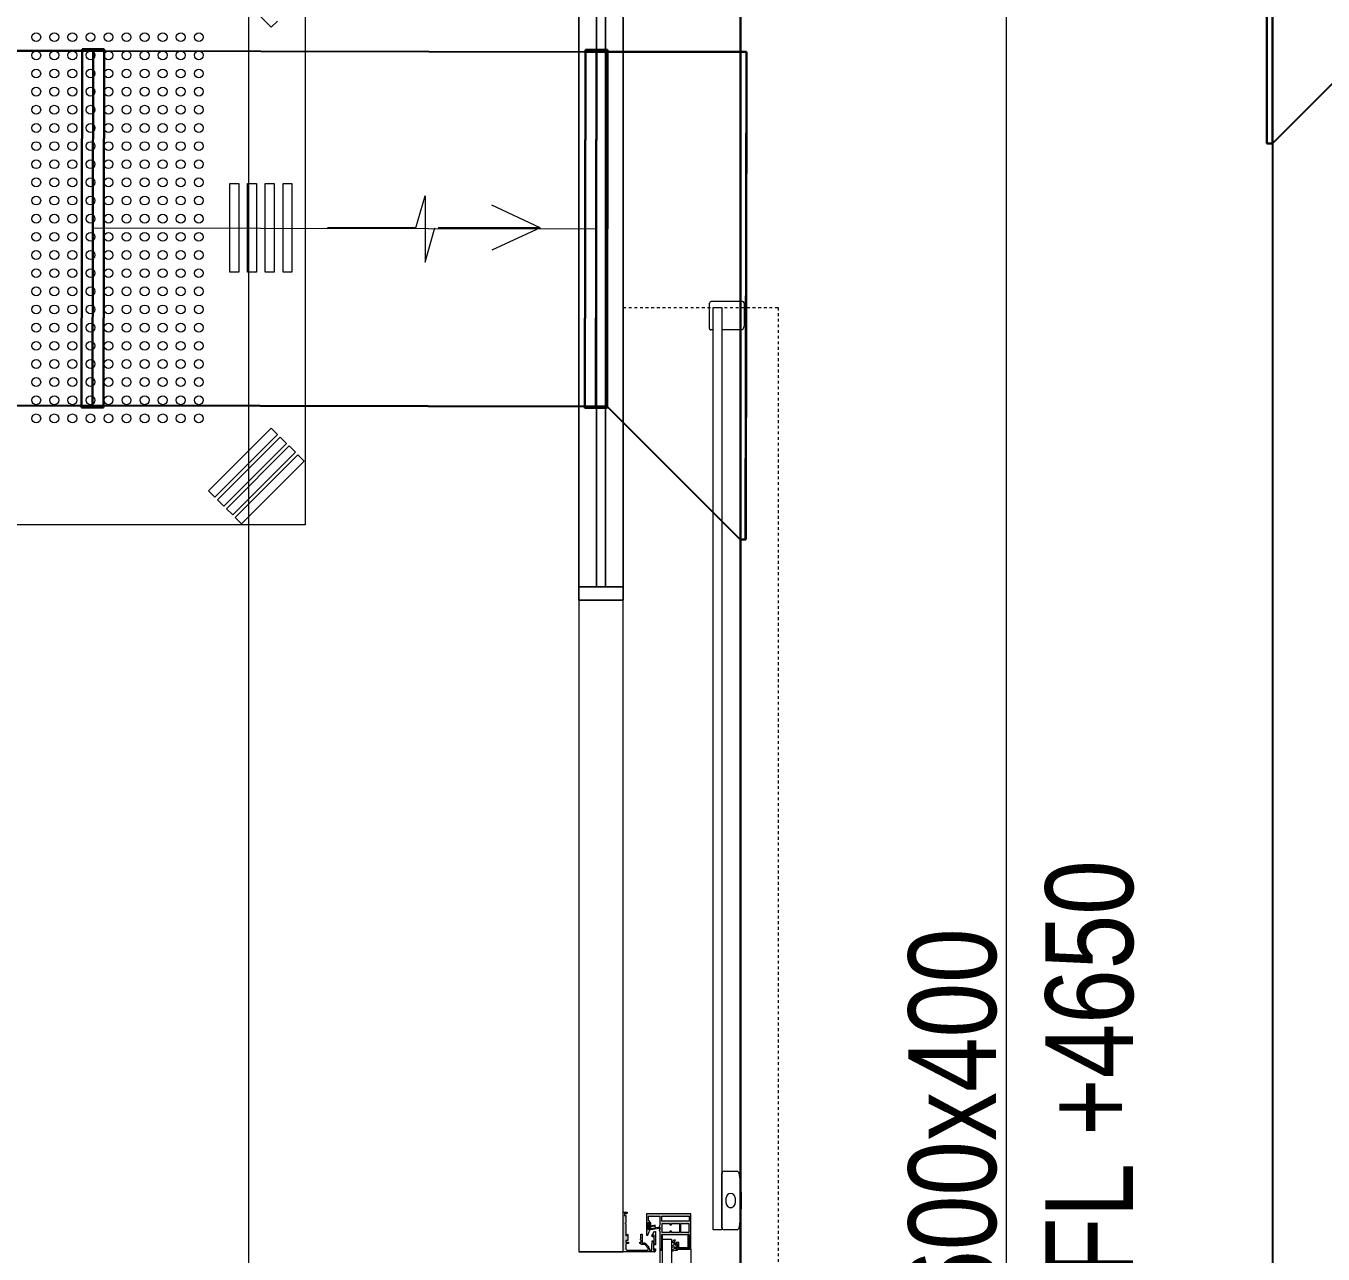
# Model space of a CAD drawing. Header units: millimetres. Extents: x -21807 to 22087, y 36760 to 60640.
# Drawn here: x -14632 to -13169, y 54389 to 55775 of the extents above; entities that cross this region are included whole.
import ezdxf

# ---------------------------------------------------------------- set-up
doc = ezdxf.new("R2010")
doc.units = ezdxf.units.MM
doc.linetypes.add('Dash', pattern=[6.35, 3.175, -3.175])
for name, color, linetype, lineweight in [('A-ANNO-DIMS', 7, 'Continuous', 9), ('A-ANNO-DIMS-110', 7, 'Continuous', 9), ('A-DETL-GENF', 7, 'Continuous', 5), ('A-GENM', 7, 'Continuous', 5), ('A-WALL', 7, 'Continuous', 9), ('M-HVAC-CDFF', 7, 'Continuous', 5), ('M-HVAC-DUCT', 7, 'Continuous', 25), ('M-HVAC-DUCT-CNTR', 7, 'Continuous', 5), ('M-HVAC-DUCT-IDEN', 7, 'Continuous', 9)]:
    doc.layers.add(name, color=color, linetype=linetype, lineweight=lineweight)
for name, color, linetype, lineweight, true_color in [('A-DOOR', 5, 'Continuous', 9, 0x0000ff), ('A-DOOR-HDLN', 5, 'Dash', 9, 0x0000ff), ('A-GLAZ', 7, 'Continuous', 9, 0x00007f)]:
    doc.layers.add(name, color=color, linetype=linetype, lineweight=lineweight, true_color=true_color)
doc.styles.add('Arial_2', font='arial.ttf', dxfattribs={"width": 0.8, "height": 99})
doc.styles.add('Arial_3', font='arial.ttf', dxfattribs={"width": 0.8, "height": 165})
doc.dimstyles.new('AK_DIM_2_0_Arial_đỏ', dxfattribs={"dimscale": 304.8, "dimtxt": 168.342801, "dimasz": 0.180446, "dimexe": 0.180446, "dimexo": 0.180446, "dimgap": 0.036089, "dimtad": 1, "dimdec": 0, "dimzin": 0, "dimdsep": 46, "dimtxsty": 'Arial_3', "dimblk1": 'OBLIQUE', "dimblk2": 'OBLIQUE', "dimsah": 1, "dimcen": 0.09, "dimadec": 0, "dimazin": 0, "dimtfac": 1, "dimtdec": 4, "dimtix": 1, "dimtmove": 0, "dimatfit": 3, "dimfxl": 1, "dimtvp": 1, "dimtolj": 1, "dimtzin": 0, "dimarcsym": 2})

# ---------------------------------------------------------------- blocks, each defined once
blk = doc.blocks.new('Automatic-Door_Single_Gilgen_SL-PSXP_Without-Side-Panel_On-Wall - Automatic-Door_Single_Gilgen_SL-PSXP_Without-Side-Panel_On-Wall-1196497-MẶT BẰNG HỆ THỐNG GIÓ CẤP AHU')
at = {"layer": 'A-DETL-GENF', "lineweight": 9, "true_color": 0xe2e2e2}
h = blk.add_hatch(color=254, dxfattribs=at)
h.paths.add_polyline_path([(-503, 66.5), (-503, 68.5), (-519.5, 68.5), (-522, 77.8), (-522.9, 66.5)])
h.paths.add_polyline_path([(-540.5, 66.5), (-530.1, 66.5), (-532, 69), (-532, 77.8), (-534.5, 68.5), (-540.5, 68.5)])
h.paths.add_polyline_path([(-543, 51.5), (-535.8, 51.5), (-534.5, 53.5), (-540.5, 53.5), (-540.5, 66.5)])
h.paths.add_polyline_path([(-522, 90.2), (-532, 90.2), (-532, 88.4), (-522, 88.4)])
h.paths.add_polyline_path([(-503, 101.5), (-543, 101.5), (-543, 51.5), (-540.5, 68.5), (-540.5, 99.5), (-522, 98.4), (-522, 90.2), (-519.5, 99.5), (-503, 99.5)])
h.paths.add_polyline_path([(-519, 52.8), (-525.2, 52.9), (-533, 52.9), (-535.8, 51.5), (-519, 51.5)])
h.paths.add_polyline_path([(-519.5, 68.5), (-519.8, 98.4), (-522, 88.4), (-522, 79.6)])
h.paths.add_polyline_path([(-522, 69), (-532, 69), (-528, 66.5), (-525, 66.5)])
h.paths.add_polyline_path([(-532, 90.2), (-532, 99), (-534.2, 98.4)])
h.paths.add_polyline_path([(-532, 79.6), (-532, 88.4), (-534.5, 98.4), (-534.5, 68.5)])
h = blk.add_hatch(color=254, dxfattribs=at)
h.paths.add_polyline_path([(-504.6, 87.9), (-510.7, 87.9), (-509.1, 86.3), (-504.6, 86.3)])
h.paths.add_polyline_path([(-503, 98.4), (-503, 99.5), (-519.5, 98.4), (-519.5, 97.9), (-504.6, 97.9), (-504.6, 87.9), (-503, 84.7)])
h = blk.add_hatch(color=254, dxfattribs=at)
h.paths.add_polyline_path([(-541, 26.5), (-532.6, 27.8), (-541, 28)])
h.paths.add_polyline_path([(-500, 25), (-513, 28), (-513, 30.3), (-518.5, 29.7), (-518.5, 28), (-541, 26.5), (-545, 25)])
h.paths.add_polyline_path([(-500, 25), (-504, 28), (-509.5, 28)])
h.paths.add_polyline_path([(-500, 60), (-502, 53.3), (-502, 30), (-500, 25)])
h.paths.add_polyline_path([(-502, 57.3), (-502, 59.3), (-509.5, 59.3), (-508.2, 57.3)])
h.paths.add_polyline_path([(-504.5, 53), (-505.8, 53.8), (-509, 50.6), (-508.2, 49.3)])
h.paths.add_polyline_path([(-508, 61.5), (-523, 61.5), (-518.5, 60.1), (-511, 60.1)])
h.paths.add_polyline_path([(-510, 46.4), (-520, 46.4), (-515.3, 45)])
at = {"layer": 'A-DETL-GENF', "color": 253, "lineweight": 9, "true_color": 0xaaaaaa}
for p, q in [((-1570.2, 161.5), (-1543.9, 161.5)), ((-1572, 159.7), (-1572, 124.4)), ((-1540, 157.6), (-1540, 136.5)), ((-591, 138.8), (-591, 153.8)), ((-560.9, 151.4), (-555.1, 151.4)), ((-525, 153.8), (-525, 138.8)), ((-1565, 126.5), (-1565, 136.5)), ((-1565, 136.5), (-1540, 136.5)), ((-527.3, 136.5), (-588.7, 136.5)), ((-555.1, 141.2), (-560.9, 141.2)), ((-1541.3, 122.5), (-1570.1, 122.5)), ((-1540, 126.5), (-1565, 126.5)), ((-1540, 126.5), (-1540, 123.8)), ((-503, 101.5), (-543, 101.5)), ((-543, 101.5), (-543, 51.5)), ((-540.5, 68.5), (-540.5, 99.5)), ((-540.5, 99.5), (-534.5, 99.5)), ((-534.5, 99.5), (-534.5, 68.5)), ((-532, 90.2), (-532, 99)), ((-532, 99), (-522, 99)), ((-522, 90.2), (-532, 90.2)), ((-532, 88.4), (-522, 88.4)), ((-532, 79.6), (-532, 88.4)), ((-522, 99), (-522, 90.2)), ((-522, 88.4), (-522, 79.6)), ((-503, 99.5), (-519.5, 99.5)), ((-519.5, 99.5), (-519.5, 97.9)), ((-519.5, 68.5), (-519.5, 99.5)), ((-519.5, 99.5), (-503, 99.5)), ((-519.5, 97.9), (-504.6, 97.9)), ((-504.6, 87.9), (-510.7, 87.9)), ((-510.7, 87.9), (-510.7, 84.7)), ((-504.6, 97.9), (-504.6, 87.9)), ((-503, 99.5), (-503, 101.5)), ((-503, 84.7), (-503, 99.5)), ((-530.5, 79.6), (-532, 79.6)), ((-532, 69), (-532, 77.8)), ((-532, 77.8), (-530.5, 77.8)), ((-530.5, 77.8), (-530.5, 79.6)), ((-522, 79.6), (-523.5, 79.6)), ((-523.5, 79.6), (-523.5, 77.8)), ((-523.5, 77.8), (-522, 77.8)), ((-522, 77.8), (-522, 69)), ((-513.4, 83.5), (-513.4, 82.2)), ((-511.9, 79.5), (-510.9, 79.5)), ((-510.9, 79.5), (-510.9, 82.3)), ((-510.9, 82.3), (-507.6, 82.3)), ((-510.7, 84.7), (-509.1, 84.7)), ((-509.1, 84.7), (-509.1, 86.3)), ((-509.1, 86.3), (-504.6, 86.3)), ((-507.6, 82.3), (-506.3, 79.5)), ((-506.3, 79.5), (-504.8, 79.5)), ((-504.8, 79.5), (-506.2, 82.6)), ((-506.2, 82.6), (-503.4, 82.6)), ((-504.6, 86.3), (-504.6, 84.7)), ((-504.6, 84.7), (-503, 84.7)), ((-503.4, 82.6), (-502.1, 79.5)), ((-503, 86.7), (-503, 84.7)), ((-502.1, 79.5), (-500.4, 79.5)), ((-534.5, 68.5), (-540.5, 68.5)), ((-540.5, 53.5), (-540.5, 66.5)), ((-540.5, 66.5), (-530.1, 66.5)), ((-522, 69), (-532, 69)), ((-530.1, 66.5), (-528.8, 65.7)), ((-527, 61.6), (-530, 61.1)), ((-530, 61.1), (-529.1, 56.1)), ((-529.3, 60.6), (-526.9, 61)), ((-528.5, 56.1), (-529.3, 60.6)), ((-528.8, 65.7), (-528, 65.7)), ((-528, 65.7), (-528, 66.5)), ((-528, 66.5), (-525, 66.5)), ((-526.9, 65.5), (-527.7, 65.4)), ((-527.7, 65.4), (-527, 61.6)), ((-525.3, 56.2), (-526.9, 65.5)), ((-526.9, 61), (-526.1, 56.1)), ((-525, 66.5), (-525, 65.7)), ((-525, 65.7), (-524.2, 65.7)), ((-524.2, 65.7), (-522.9, 66.5)), ((-523, 61.5), (-508, 61.5)), ((-523, 60.2), (-523, 61.5)), ((-519, 57.9), (-523, 60.2)), ((-522.9, 66.5), (-503, 66.5)), ((-503, 68.5), (-519.5, 68.5)), ((-518.5, 60.1), (-518.5, 58.9)), ((-511, 60.1), (-518.5, 60.1)), ((-518.5, 58.9), (-517, 58.9)), ((-501.8, 69.5), (-518.3, 69.5)), ((-518.3, 69.5), (-518.3, 68.5)), ((-518.3, 68.5), (-503, 68.5)), ((-517, 58.9), (-517, 57.9)), ((-512.5, 58.9), (-511, 58.9)), ((-512.5, 57.9), (-512.5, 58.9)), ((-511, 58.9), (-511, 60.1)), ((-509.5, 60.5), (-509.5, 59.3)), ((-508, 60.5), (-509.5, 60.5)), ((-509.5, 59.3), (-502, 59.3)), ((-508, 61.5), (-508, 60.5)), ((-503.5, 61.5), (-501.5, 61.5)), ((-503.5, 60.5), (-503.5, 61.5)), ((-502, 60.5), (-503.5, 60.5)), ((-503, 68.5), (-503, 66.9)), ((-503, 66.5), (-503, 68.5)), ((-503, 66.9), (-502, 66.9)), ((-502, 66.9), (-501.8, 69.5)), ((-502, 59.3), (-502, 60.5)), ((-500, 60), (-500, 25)), ((-543, 51.5), (-535.8, 51.5)), ((-534.5, 53.5), (-540.5, 53.5)), ((-535.8, 51.5), (-519, 51.5)), ((-531.6, 55.1), (-534.5, 55.1)), ((-534.5, 55.1), (-534.5, 53.5)), ((-533, 52.9), (-533, 54.1)), ((-533, 54.1), (-531.6, 54.1)), ((-525.2, 52.9), (-533, 52.9)), ((-530, 56.1), (-532.9, 56.1)), ((-532.9, 56.1), (-532.9, 55.1)), ((-532.9, 55.1), (-531.2, 55.1)), ((-531.2, 54.1), (-532.6, 54.1)), ((-532.6, 54.1), (-532.6, 53.1)), ((-532.6, 53.1), (-525.6, 53.1)), ((-531.6, 54.1), (-531.6, 55.1)), ((-531.2, 55.1), (-531.2, 54.1)), ((-530.4, 54.1), (-530.4, 55.1)), ((-530.4, 55.1), (-527.8, 55.1)), ((-527.8, 54.1), (-530.4, 54.1)), ((-526.1, 56.1), (-528.5, 56.1)), ((-527.8, 55.1), (-527.8, 54.1)), ((-527, 54.1), (-527, 55.1)), ((-527, 55.1), (-526.1, 55.1)), ((-525.6, 54.1), (-527, 54.1)), ((-525, 55.1), (-526.7, 55.1)), ((-526.7, 55.1), (-526.7, 54.1)), ((-526.7, 54.1), (-525.2, 54.1)), ((-525.6, 53.1), (-525.6, 54.1)), ((-525.2, 54.1), (-525.2, 52.9)), ((-519, 52.8), (-525, 55.1)), ((-520, 46.4), (-510, 46.4)), ((-520, 45), (-520, 46.4)), ((-515.3, 45), (-520, 45)), ((-517, 57.9), (-519, 57.9)), ((-519, 51.5), (-519, 52.8)), ((-514.5, 44.7), (-515.3, 45)), ((-513.5, 44.7), (-514.5, 44.7)), ((-512.8, 45.2), (-513.5, 44.7)), ((-511, 45.2), (-512.8, 45.2)), ((-509.3, 57.9), (-512.5, 57.9)), ((-511, 43.8), (-511, 45.2)), ((-510, 46.4), (-510, 48.1)), ((-509.5, 45.2), (-509.5, 43.8)), ((-508.5, 45.2), (-509.5, 45.2)), ((-508.2, 57.3), (-509.3, 57.9)), ((-509, 50.6), (-505.8, 53.8)), ((-508.5, 48.6), (-508.5, 45.2)), ((-502, 57.3), (-508.2, 57.3)), ((-504.5, 53), (-508.2, 49.3)), ((-502, 53.3), (-503.8, 53.3)), ((-503.3, 54.8), (-502, 54.8)), ((-502, 54.8), (-502, 57.3)), ((-502, 30), (-502, 53.3)), ((-545, 29.5), (-543.6, 29.5)), ((-545, 25), (-545, 29.5)), ((-543.6, 29.5), (-542.7, 28)), ((-520.1, 29.7), (-519.5, 30.3)), ((-518.5, 29.7), (-520.1, 29.7)), ((-519.5, 30.3), (-513, 30.3)), ((-518.5, 28), (-518.5, 29.7)), ((-513, 30.3), (-513, 28)), ((-509.5, 43.8), (-511, 43.8)), ((-511, 31.2), (-509.5, 31.2)), ((-511, 28), (-511, 31.2)), ((-509.5, 31.2), (-509.5, 28)), ((-500, 25), (-545, 25)), ((-543.8, 28), (-543.8, 26.5)), ((-542.7, 28), (-543.8, 28)), ((-543.8, 26.5), (-541, 26.5)), ((-541, 28), (-532.6, 28)), ((-541, 26.5), (-541, 28)), ((-531.4, 28), (-518.5, 28)), ((-513, 28), (-511, 28)), ((-509.5, 28), (-504, 28))]:
    blk.add_line(p, q, dxfattribs=at)
for centre, radius, start, end in [((-1570.2, 159.7), 1.78, 90, 180), ((-1543.9, 157.6), 3.92, 0, 90), ((-587.3, 152.3), 3.96, 111.5692, 158.4308), ((-558, -30.7), 189.2, 80.6405, 99.3595), ((-560.9, 146.3), 5.1, 90, 270), ((-555.1, 146.3), 5.1, 270, 90), ((-528.7, 152.3), 3.96, 21.5692, 68.4308), ((-588.7, 138.8), 2.26, 180, 270), ((-527.3, 138.8), 2.26, 270, 360), ((-1570.1, 124.4), 1.93, 180, 270), ((-1541.3, 123.8), 1.33, 270, 0), ((-511.2, 88.8), 5.7, 246.5933, 327.974), ((-514.5, 79.8), 2.6, 353.5555, 66.4445), ((-504.4, 86.1), 1.99, 191.6146, 314.3914), ((-504.2, 84.4), 2.66, 3.0086, 62.3926), ((-486.8, 85.3), 14.8, 183.0086, 202.9914), ((-501.5, 60), 1.5, 0, 90.037), ((-529.6, 56.1), 0.462, 175.1879, 9.8931), ((-526.1, 56), 0.9, 270, 9.8931), ((-506.5, 48.1), 3.5, 135, 180), ((-507.5, 48.6), 1, 135, 180), ((-503.3, 51.3), 3.5, 90, 135), ((-503.8, 52.3), 1, 90, 135), ((-504, 30), 2, 270, 0), ((-532, 28), 0.583, 180, 360)]:
    blk.add_arc(centre, radius, start, end, dxfattribs=at)
at = {"layer": 'A-DOOR-HDLN', "color": 161, "lineweight": 13, "true_color": 0xaaaaff}
for p, q in [((-1565, 200), (535, 200)), ((-1565, 25), (-1565, 200))]:
    blk.add_line(p, q, dxfattribs=at)
at = {"layer": 'A-GENM', "color": 253, "lineweight": 9, "true_color": 0xaaaaaa}
for p, q in [((-1565, 136.5), (-525, 136.5)), ((-1565, 126.5), (-1565, 136.5)), ((-525, 136.5), (-525, 126.5)), ((-525, 126.5), (-1565, 126.5)), ((-503, 101.5), (446, 101.5)), ((-514.5, 79.5), (458.5, 79.5)), ((-514.5, 69.5), (-514.5, 79.5)), ((458.5, 69.5), (-514.5, 69.5)), ((-503, 66.5), (446, 66.5))]:
    blk.add_line(p, q, dxfattribs=at)
blk = doc.blocks.new('AK_OViewTuongPanel - 2000x1200-V15-MẶT BẰNG HỆ THỐNG GIÓ CẤP AHU')
at = {"layer": 'A-GLAZ', "true_color": 0xaaaaaa}
h = blk.add_hatch(dxfattribs=at)
h.set_pattern_fill('FP_9', color=253, style=0, pattern_type=2)
h.set_pattern_definition([(307.5, (-56141.94, -15783.59), (107.6708, 3.52028), [7.376, -77.561, 7.376, -87.62, -90.805]), (307.5, (-56141.94, -15783.59), (107.6708, 3.52028), [-179.934, 7.376, -83.429]), (277.5, (-56141.94, -15783.59), (157.70153, -98.89488), [7.376, -38.445, 7.376, -69.179, -29.337]), (277.5, (-56141.94, -15783.59), (157.70153, -98.89488), [-122.377, 7.376, -21.961]), (237.5, (-56141.94, -15714.86), (0.31631, -174.01878), [7.376, -20.564, 7.376, -93.208, -131.318]), (237.5, (-56141.94, -15714.86), (0.31631, -174.01878), [-128.524, 7.376, -123.942]), (227.5, (-56141.94, -15714.86), (49.0445, -167.9829), [7.376, -6.594, 7.376, -58.562, -75.438]), (227.5, (-56141.94, -15714.86), (49.0445, -167.9829), [-79.908, 7.376, -68.062])])
h.paths.add_polyline_path([(-1015, 25), (-1015, -25), (-1000, -25), (-1000, 25)])
h.paths.add_polyline_path([(1000, -25), (1015, -25), (1015, 25), (1000, 25)])
at = {"layer": 'A-GLAZ', "color": 9, "lineweight": 13, "true_color": 0xaaaad4}
for p, q in [((-1015, 25), (-1015, -25)), ((-1000, 25), (-1015, 25)), ((-1015, -25), (-1015, 25)), ((-1015, 25), (1015, 25)), ((-1000, -25), (-1000, 25)), ((1000, 25), (-1000, 25)), ((-1000, 25), (-1000, -25)), ((1000, 5), (-1000, 5)), ((-1000, 5), (-1000, -5)), ((-1000, -5), (-1000, 5)), ((-1000, 5), (1000, 5)), ((-1000, -5), (1000, -5)), ((1000, -5), (-1000, -5)), ((-1015, -25), (-1000, -25)), ((1015, -25), (-1015, -25)), ((-1000, -25), (1000, -25))]:
    blk.add_line(p, q, dxfattribs=at)
blk = doc.blocks.new('AK-SGS-M3-A_rvt-1-MẶT BẰNG HỆ THỐNG GIÓ CẤP AHU')
at = {"layer": 'A-WALL', "color": 253, "lineweight": 13, "true_color": 0xaaaaaa}
for p, q in [((-14008.6, 58116.9), (-14008.6, 54391.9)), ((-13958.6, 54391.9), (-13958.6, 58116.9)), ((-14008.6, 55126.9), (-14008.6, 57156.9)), ((-13958.6, 57156.9), (-13958.6, 55126.9)), ((-14008.6, 55126.9), (-14008.6, 54391.9)), ((-13958.6, 55126.9), (-14008.6, 55126.9)), ((-13958.6, 55126.9), (-14008.6, 55126.9)), ((-13958.6, 54391.9), (-13958.6, 55126.9)), ((-14008.6, 54391.9), (-13958.6, 54391.9)), ((-13958.6, 54391.9), (-14008.6, 54391.9))]:
    blk.add_line(p, q, dxfattribs=at)
at = {"layer": 'A-DOOR', "color": 9, "lineweight": 13, "true_color": 0xaaaad4, "rotation": 269.9999999999999}
blk.add_blockref('Automatic-Door_Single_Gilgen_SL-PSXP_Without-Side-Panel_On-Wall - Automatic-Door_Single_Gilgen_SL-PSXP_Without-Side-Panel_On-Wall-1196497-MẶT BẰNG HỆ THỐNG GIÓ CẤP AHU', (-13983.6, 53891.9), dxfattribs=at)
at = {"layer": 'A-GLAZ', "color": 9, "lineweight": 13, "true_color": 0xaaaad4, "rotation": 89.99999999999993}
blk.add_blockref('AK_OViewTuongPanel - 2000x1200-V15-MẶT BẰNG HỆ THỐNG GIÓ CẤP AHU', (-13983.6, 56141.9), dxfattribs=at)
blk = doc.blocks.new('MatNaGioCap_KemHopGio_KemLocHepa - CẤP F5-2174844-MẶT BẰNG HỆ THỐNG GIÓ CẤP AHU')
at = {"layer": 'A-DETL-GENF', "color": 5, "lineweight": 9, "true_color": 0x0000ff}
for p, q in [((-639.5, 335), (639.5, 335)), ((-639.5, -335), (-639.5, 335))]:
    blk.add_line(p, q, dxfattribs=at)
at = {"layer": 'A-DETL-GENF', "color": 5, "true_color": 0x0000ff}
for p, q in [((-638.4, 263.2), (-567.7, 333.9)), ((-560.6, 326.8), (-631.3, 256.1)), ((-628.4, 253.2), (-557.7, 323.9)), ((-567.7, 333.9), (-560.6, 326.8)), ((-557.7, 323.9), (-550.6, 316.8)), ((-550.6, 316.8), (-621.3, 246.1)), ((-618.4, 243.2), (-547.7, 313.9)), ((-547.7, 313.9), (-540.6, 306.8)), ((-540.6, 306.8), (-611.3, 236.1)), ((-608.4, 233.2), (-537.7, 303.9)), ((-530.6, 296.8), (-601.3, 226.1)), ((-537.7, 303.9), (-530.6, 296.8)), ((-631.3, 256.1), (-638.4, 263.2)), ((-621.3, 246.1), (-628.4, 253.2)), ((-611.3, 236.1), (-618.4, 243.2)), ((-601.3, 226.1), (-608.4, 233.2)), ((-624.5, -50), (-624.5, 50)), ((-624.5, 50), (-614.5, 50)), ((-614.5, 50), (-614.5, -50)), ((-604.5, -50), (-604.5, 50)), ((-604.5, 50), (-594.5, 50)), ((-594.5, 50), (-594.5, -50)), ((-584.5, -50), (-584.5, 50)), ((-584.5, 50), (-574.5, 50)), ((-574.5, 50), (-574.5, -50)), ((-564.5, -50), (-564.5, 50)), ((-564.5, 50), (-554.5, 50)), ((-554.5, 50), (-554.5, -50)), ((-614.5, -50), (-624.5, -50)), ((-594.5, -50), (-604.5, -50)), ((-574.5, -50), (-584.5, -50)), ((-554.5, -50), (-564.5, -50)), ((-608.4, -233.2), (-601.3, -226.1)), ((-601.3, -226.1), (-530.6, -296.8))]:
    blk.add_line(p, q, dxfattribs=at)
for centre in [(-519.5, 215), (-499.1, 215), (-478.8, 215), (-458.4, 215), (-438, 215), (-417.6, 215), (-397.3, 215), (-376.9, 215), (-356.5, 215), (-336.1, 215), (-519.5, 194.5), (-499.1, 194.5), (-478.8, 194.5), (-458.4, 194.5), (-438, 194.5), (-417.6, 194.5), (-397.3, 194.5), (-376.9, 194.5), (-356.5, 194.5), (-336.1, 194.5), (-519.5, 174), (-499.1, 174), (-478.8, 174), (-458.4, 174), (-438, 174), (-417.6, 174), (-397.3, 174), (-376.9, 174), (-356.5, 174), (-336.1, 174), (-519.5, 153.6), (-499.1, 153.6), (-478.8, 153.6), (-458.4, 153.6), (-438, 153.6), (-417.6, 153.6), (-397.3, 153.6), (-376.9, 153.6), (-356.5, 153.6), (-336.1, 153.6), (-519.5, 133.1), (-499.1, 133.1), (-478.8, 133.1), (-458.4, 133.1), (-438, 133.1), (-417.6, 133.1), (-397.3, 133.1), (-376.9, 133.1), (-356.5, 133.1), (-336.1, 133.1), (-519.5, 112.6), (-499.1, 112.6), (-478.8, 112.6), (-458.4, 112.6), (-438, 112.6), (-417.6, 112.6), (-397.3, 112.6), (-376.9, 112.6), (-356.5, 112.6), (-336.1, 112.6), (-519.5, 92.1), (-499.1, 92.1), (-478.8, 92.1), (-458.4, 92.1), (-438, 92.1), (-417.6, 92.1), (-397.3, 92.1), (-376.9, 92.1), (-356.5, 92.1), (-336.1, 92.1), (-519.5, 71.7), (-499.1, 71.7), (-478.8, 71.7), (-458.4, 71.7), (-438, 71.7), (-417.6, 71.7), (-397.3, 71.7), (-376.9, 71.7), (-356.5, 71.7), (-336.1, 71.7), (-519.5, 51.2), (-499.1, 51.2), (-478.8, 51.2), (-458.4, 51.2), (-438, 51.2), (-417.6, 51.2), (-397.3, 51.2), (-376.9, 51.2), (-356.5, 51.2), (-336.1, 51.2), (-519.5, 30.7), (-499.1, 30.7), (-478.8, 30.7), (-458.4, 30.7), (-438, 30.7), (-417.6, 30.7), (-397.3, 30.7), (-376.9, 30.7), (-356.5, 30.7), (-336.1, 30.7), (-519.5, 10.2), (-499.1, 10.2), (-478.8, 10.2), (-458.4, 10.2), (-438, 10.2), (-417.6, 10.2), (-397.3, 10.2), (-376.9, 10.2), (-356.5, 10.2), (-336.1, 10.2), (-519.5, -10.2), (-499.1, -10.2), (-478.8, -10.2), (-458.4, -10.2), (-438, -10.2), (-417.6, -10.2), (-397.3, -10.2), (-376.9, -10.2), (-356.5, -10.2), (-336.1, -10.2), (-519.5, -30.7), (-499.1, -30.7), (-478.8, -30.7), (-458.4, -30.7), (-438, -30.7), (-417.6, -30.7), (-397.3, -30.7), (-376.9, -30.7), (-356.5, -30.7), (-336.1, -30.7), (-519.5, -51.2), (-499.1, -51.2), (-478.8, -51.2), (-458.4, -51.2), (-438, -51.2), (-417.6, -51.2), (-397.3, -51.2), (-376.9, -51.2), (-356.5, -51.2), (-336.1, -51.2), (-519.5, -71.7), (-499.1, -71.7), (-478.8, -71.7), (-458.4, -71.7), (-438, -71.7), (-417.6, -71.7), (-397.3, -71.7), (-376.9, -71.7), (-356.5, -71.7), (-336.1, -71.7), (-519.5, -92.1), (-499.1, -92.1), (-478.8, -92.1), (-458.4, -92.1), (-438, -92.1), (-417.6, -92.1), (-397.3, -92.1), (-376.9, -92.1), (-356.5, -92.1), (-336.1, -92.1), (-519.5, -112.6), (-499.1, -112.6), (-478.8, -112.6), (-458.4, -112.6), (-438, -112.6), (-417.6, -112.6), (-397.3, -112.6), (-376.9, -112.6), (-356.5, -112.6), (-336.1, -112.6), (-519.5, -133.1), (-499.1, -133.1), (-478.8, -133.1), (-458.4, -133.1), (-438, -133.1), (-417.6, -133.1), (-397.3, -133.1), (-376.9, -133.1), (-356.5, -133.1), (-336.1, -133.1), (-519.5, -153.6), (-499.1, -153.6), (-478.8, -153.6), (-458.4, -153.6), (-438, -153.6), (-417.6, -153.6), (-397.3, -153.6), (-376.9, -153.6), (-356.5, -153.6), (-336.1, -153.6), (-519.5, -174), (-499.1, -174), (-478.8, -174), (-458.4, -174), (-438, -174), (-417.6, -174), (-397.3, -174), (-376.9, -174), (-356.5, -174), (-336.1, -174), (-519.5, -194.5), (-499.1, -194.5), (-478.8, -194.5), (-458.4, -194.5), (-438, -194.5), (-417.6, -194.5), (-397.3, -194.5), (-376.9, -194.5), (-356.5, -194.5), (-336.1, -194.5), (-519.5, -215), (-499.1, -215), (-478.8, -215), (-458.4, -215), (-438, -215), (-417.6, -215), (-397.3, -215), (-376.9, -215), (-356.5, -215), (-336.1, -215)]:
    blk.add_circle(centre, 5, dxfattribs=at)
at = {"layer": 'A-GENM', "color": 5, "true_color": 0x0000ff}
for p, q in [((-774.9, 38.7), (-785.9, 0)), ((-774.9, -36.1), (-774.9, 38.7)), ((-904.5, 0), (-850.1, 25.4)), ((-904.5, 0), (-850.1, -25.4)), ((-904.5, 0), (-789.5, 0)), ((-764.5, 0), (-774.9, -36.1)), ((-764.5, 0), (-664.5, 0))]:
    blk.add_line(p, q, dxfattribs=at)
blk = doc.blocks.new('ChanRe_ChuNhat_NepC1 - Standard-2174873-MẶT BẰNG HỆ THỐNG GIÓ CẤP AHU')
at = {"layer": 'M-HVAC-DUCT', "color": 5, "true_color": 0x0000ff}
for p, q in [((150.3, 200), (-6.4, 200)), ((-6.4, 200), (150.3, 200)), ((-6.4, 200), (-6.4, -350)), ((-6.4, -350), (-6.4, 200)), ((150.3, 202), (150.3, -202)), ((150.3, -202), (150.3, 202)), ((162.8, 202), (150.3, 202)), ((150.3, 202), (162.8, 202)), ((150.3, 200), (150.3, -200)), ((150.3, -200), (150.3, 200)), ((150.3, 200), (150.3, -200)), ((150.3, -200), (150.3, 200)), ((162.8, 200), (150.3, 200)), ((150.3, 200), (162.8, 200)), ((162.8, 202), (162.8, -202)), ((162.8, -202), (162.8, 202)), ((175.3, 202), (162.8, 202)), ((162.8, 202), (175.3, 202)), ((162.8, 202), (162.8, -202)), ((162.8, -202), (162.8, 202)), ((162.8, 200), (162.8, -200)), ((162.8, -200), (162.8, 200)), ((175.3, 200), (162.8, 200)), ((162.8, 200), (175.3, 200)), ((162.8, 200), (162.8, -200)), ((162.8, -200), (162.8, 200)), ((175.3, 202), (175.3, -202)), ((175.3, -202), (175.3, 202)), ((175.3, 200), (175.3, -200)), ((175.3, -200), (175.3, 200)), ((0, -350), (150.3, -200)), ((0, -350), (150.3, -200)), ((150.3, -200), (162.8, -200)), ((150.3, -200), (162.8, -200)), ((150.3, -202), (162.8, -202)), ((150.3, -202), (162.8, -202)), ((162.8, -200), (175.3, -200)), ((162.8, -200), (175.3, -200)), ((162.8, -202), (175.3, -202)), ((162.8, -202), (175.3, -202)), ((-6.4, -350), (0, -350)), ((0, -350), (-6.4, -350))]:
    blk.add_line(p, q, dxfattribs=at)
blk = doc.blocks.new('Cut_ChuNhat_NepC1 - 1 W-2173896-MẶT BẰNG HỆ THỐNG GIÓ CẤP AHU')
at = {"layer": 'M-HVAC-DUCT', "color": 5, "true_color": 0x0000ff}
for p, q in [((-15158.5, 55749.3), (-15159.2, 55345.3)), ((-15159.2, 55345.3), (-15158.5, 55749.3)), ((-14754.5, 55748.6), (-15158.5, 55749.3)), ((-15158.5, 55749.3), (-14754.5, 55748.6)), ((-15156.5, 55747.2), (-15157.2, 55347.2)), ((-15157.2, 55347.2), (-15156.5, 55747.2)), ((-15156.5, 55747.2), (-14756.5, 55746.6)), ((-15156.5, 55747.2), (-14556.5, 55746.3)), ((-14756.5, 55746.6), (-14757.2, 55346.6)), ((-14556.5, 55746.3), (-14756.5, 55746.6)), ((-14755.2, 55344.6), (-14754.5, 55748.6)), ((-14754.5, 55748.6), (-14755.2, 55344.6)), ((-14569, 55748.3), (-14569.7, 55344.3)), ((-14569.7, 55344.3), (-14569, 55748.3)), ((-14544, 55748.3), (-14569, 55748.3)), ((-14569, 55748.3), (-14544, 55748.3)), ((-14556.5, 55746.3), (-14557.2, 55346.3)), ((-14557.2, 55346.3), (-14556.5, 55746.3)), ((-14544, 55748.3), (-14544.7, 55344.3)), ((-14544.7, 55344.3), (-14544, 55748.3)), ((-15159.2, 55345.3), (-14755.2, 55344.6)), ((-14755.2, 55344.6), (-15159.2, 55345.3)), ((-14757.2, 55346.6), (-15157.2, 55347.2)), ((-15157.2, 55347.2), (-14557.2, 55346.3)), ((-14757.2, 55346.6), (-14557.2, 55346.3)), ((-14569.7, 55344.3), (-14544.7, 55344.3)), ((-14569.7, 55344.3), (-14544.7, 55344.3))]:
    blk.add_line(p, q, dxfattribs=at)
blk = doc.blocks.new('ChanRe_ChuNhat_NepC1 - Standard-2174872-MẶT BẰNG HỆ THỐNG GIÓ CẤP AHU')
at = {"layer": 'M-HVAC-DUCT', "color": 5, "true_color": 0x0000ff}
for p, q in [((0, 350), (-6.096, 350)), ((-6.096, -200), (-6.096, 350)), ((-6.096, 350), (-6.096, -200)), ((-6.096, 350), (0, 350)), ((150, 200), (0, 350)), ((150, 200), (0, 350)), ((150, -202), (150, 202)), ((150, 202), (150, -202)), ((162.5, 202), (150, 202)), ((162.5, 202), (150, 202)), ((150, 200), (150, -200)), ((150, -200), (150, 200)), ((150, -200), (150, 200)), ((150, 200), (150, -200)), ((162.5, 200), (150, 200)), ((162.5, 200), (150, 200)), ((162.5, -202), (162.5, 202)), ((162.5, 202), (162.5, -202)), ((175, 202), (162.5, 202)), ((175, 202), (162.5, 202)), ((162.5, -202), (162.5, 202)), ((162.5, 202), (162.5, -202)), ((162.5, -200), (162.5, 200)), ((162.5, 200), (162.5, -200)), ((175, 200), (162.5, 200)), ((175, 200), (162.5, 200)), ((162.5, -200), (162.5, 200)), ((162.5, 200), (162.5, -200)), ((175, -202), (175, 202)), ((175, 202), (175, -202)), ((175, -200), (175, 200)), ((175, 200), (175, -200)), ((-6.096, -200), (150, -200)), ((150, -200), (-6.096, -200)), ((150, -200), (162.5, -200)), ((162.5, -200), (150, -200)), ((150, -202), (162.5, -202)), ((162.5, -202), (150, -202)), ((162.5, -200), (175, -200)), ((175, -200), (162.5, -200)), ((162.5, -202), (175, -202)), ((175, -202), (162.5, -202))]:
    blk.add_line(p, q, dxfattribs=at)
blk = doc.blocks.new('AK-SGS-M3-Hrvt_rvt-1-MẶT BẰNG HỆ THỐNG GIÓ CẤP AHU')
at = {"layer": 'M-HVAC-DUCT', "color": 5, "true_color": 0x0000ff}
for p, q in [((-13826.2, 50629.7), (-13826.2, 56504.9)), ((-13826.2, 56504.9), (-13826.2, 50629.7)), ((-13226.2, 56504.9), (-13226.2, 50629.7)), ((-13226.2, 56504.9), (-13226.2, 50629.7)), ((-13232.3, 56191.9), (-13232.3, 55641.9)), ((-13232.3, 55641.9), (-13232.3, 56191.9)), ((-13226.2, 55641.9), (-13226.2, 56191.9)), ((-13226.2, 56191.9), (-13226.2, 55641.9)), ((-14557.2, 55346.3), (-14556.5, 55746.3)), ((-14556.5, 55746.3), (-14557.2, 55346.3)), ((-14556.5, 55746.3), (-13988.7, 55745.4)), ((-14556.5, 55746.3), (-13988.7, 55745.4)), ((-13989.3, 55345.4), (-13988.7, 55745.4)), ((-13988.7, 55745.4), (-13989.3, 55345.4)), ((-13819.5, 55745.2), (-13826.2, 55745.2)), ((-13826.2, 55745.2), (-13826.2, 55195.2)), ((-13819.5, 55745.2), (-13826.2, 55745.2)), ((-13826.2, 55195.2), (-13826.2, 55745.2)), ((-13820.4, 55195.2), (-13819.5, 55745.2)), ((-13819.5, 55745.2), (-13820.4, 55195.2)), ((-13232.3, 55641.9), (-13226.2, 55641.9)), ((-13226.2, 55641.9), (-13232.3, 55641.9)), ((-13989.3, 55345.4), (-14557.2, 55346.3)), ((-14557.2, 55346.3), (-13989.3, 55345.4)), ((-13826.2, 55195.2), (-13820.4, 55195.2)), ((-13820.4, 55195.2), (-13826.2, 55195.2))]:
    blk.add_line(p, q, dxfattribs=at)
at = {"layer": 'M-HVAC-DUCT-CNTR', "color": 5, "true_color": 0x0000ff}
for p, q in [((-13526.2, 50629.7), (-13526.2, 56504.9)), ((-13989, 55545.4), (-14556.8, 55546.3))]:
    blk.add_line(p, q, dxfattribs=at)
at = {"layer": 'M-HVAC-CDFF', "color": 5, "lineweight": 25, "true_color": 0x0000ff, "rotation": 180}
blk.add_blockref('MatNaGioCap_KemHopGio_KemLocHepa - CẤP F5-2174844-MẶT BẰNG HỆ THỐNG GIÓ CẤP AHU', (-14956.8, 55546.9), dxfattribs=at)
at = {"layer": 'M-HVAC-DUCT', "color": 5, "lineweight": 25, "true_color": 0x0000ff, "extrusion": (0, 0, -1)}
for name, p, rotation in [('ChanRe_ChuNhat_NepC1 - Standard-2174872-MẶT BẰNG HỆ THỐNG GIÓ CẤP AHU', (13226.2, 55991.9), 180), ('ChanRe_ChuNhat_NepC1 - Standard-2174873-MẶT BẰNG HỆ THỐNG GIÓ CẤP AHU', (13826.2, 55545.2), 0.08930964665302848)]:
    blk.add_blockref(name, p, dxfattribs=dict(at, rotation=rotation))
at = {"layer": 'M-HVAC-DUCT', "color": 5, "lineweight": 25, "true_color": 0x0000ff}
blk.add_blockref('Cut_ChuNhat_NepC1 - 1 W-2173896-MẶT BẰNG HỆ THỐNG GIÓ CẤP AHU', (0, 0), dxfattribs=at)
blk = doc.blocks.new('DIMBLOCK38-MẶT BẰNG HỆ THỐNG GIÓ CẤP AHU')
at = {"layer": 'A-ANNO-DIMS-110', "color": 1, "true_color": 0xff0000}
for p, q in [((-14381.1, 56504.9), (-14408.6, 56532.4)), ((-14381.1, 56504.9), (-14436.1, 56504.9)), ((-14381.1, 56504.9), (-14381.1, 50629.7)), ((-14381.1, 56504.9), (-14353.6, 56477.4)), ((-14381.1, 56504.9), (-13881.2, 56504.9)), ((-14381.1, 50629.7), (-14408.6, 50657.2)), ((-14381.1, 50629.7), (-14436.1, 50629.7)), ((-14381.1, 50629.7), (-14353.6, 50602.2)), ((-14381.1, 50629.7), (-13881.2, 50629.7))]:
    blk.add_line(p, q, dxfattribs=at)
at = {"layer": 'A-ANNO-DIMS-110', "color": 0, "insert": (-14606.3, 53365.3), "char_height": 165, "width": 484.827, "attachment_point": 1, "rotation": 90, "line_spacing_factor": 0.941778, "style": 'Arial_3'}
blk.add_mtext('5875', dxfattribs=at)
blk = doc.blocks.new('_Oblique')
at = {"color": 0, "linetype": 'ByBlock', "lineweight": -2}
blk.add_line((-0.5, -0.5), (0.5, 0.5), dxfattribs=at)

msp = doc.modelspace()

# ---------------------------------------------------------------- block references
at = {"lineweight": 5}
for name in ['AK-SGS-M3-Hrvt_rvt-1-MẶT BẰNG HỆ THỐNG GIÓ CẤP AHU', 'AK-SGS-M3-A_rvt-1-MẶT BẰNG HỆ THỐNG GIÓ CẤP AHU']:
    msp.add_blockref(name, (0, 0), dxfattribs=at)

# ---------------------------------------------------------------- texts
at = {"layer": 'M-HVAC-DUCT-IDEN', "color": 1, "true_color": 0xff0000, "insert": (-13509.4, 54415.5), "char_height": 99, "width": 861.52, "attachment_point": 5, "rotation": 90, "line_spacing_factor": 0.936439, "style": 'Arial_2'}
msp.add_mtext('\\pxqc,t11.28889,22.57778,33.86667,45.15556,56.44444,67.73333,79.02222,90.31111,101.6,112.88889,124.17778,135.46667,146.75556,158.04444,169.33333,180.62222,191.91111,203.2,214.48889,225.77778,237.06667,248.35556,259.64444,270.93333,282.22222,293.51111,304.8,316.08889,327.37778,338.66667,349.95556,361.24444;{SAD 600x400\\PBOP=FFL +4650}', dxfattribs=at)

# ---------------------------------------------------------------- dimensions: what is measured, and where the dimension line sits
at = {"layer": 'A-ANNO-DIMS', "color": 1, "true_color": 0xff0000}
dim = msp.add_linear_dim(base=(-14381.1, 50629.7), p1=(-13826.2, 56504.9), p2=(-13826.2, 50629.7), angle=90, dimstyle='AK_DIM_2_0_Arial_đỏ', override={"dimpost": '<>', "dimfxl": 5875.215122}, dxfattribs=at)
dim.commit()
dim.dimension.update_dxf_attribs({"geometry": 'DIMBLOCK38-MẶT BẰNG HỆ THỐNG GIÓ CẤP AHU', "text_midpoint": (-14476.4, 53567.3)})

doc.saveas('drawing.dxf')
